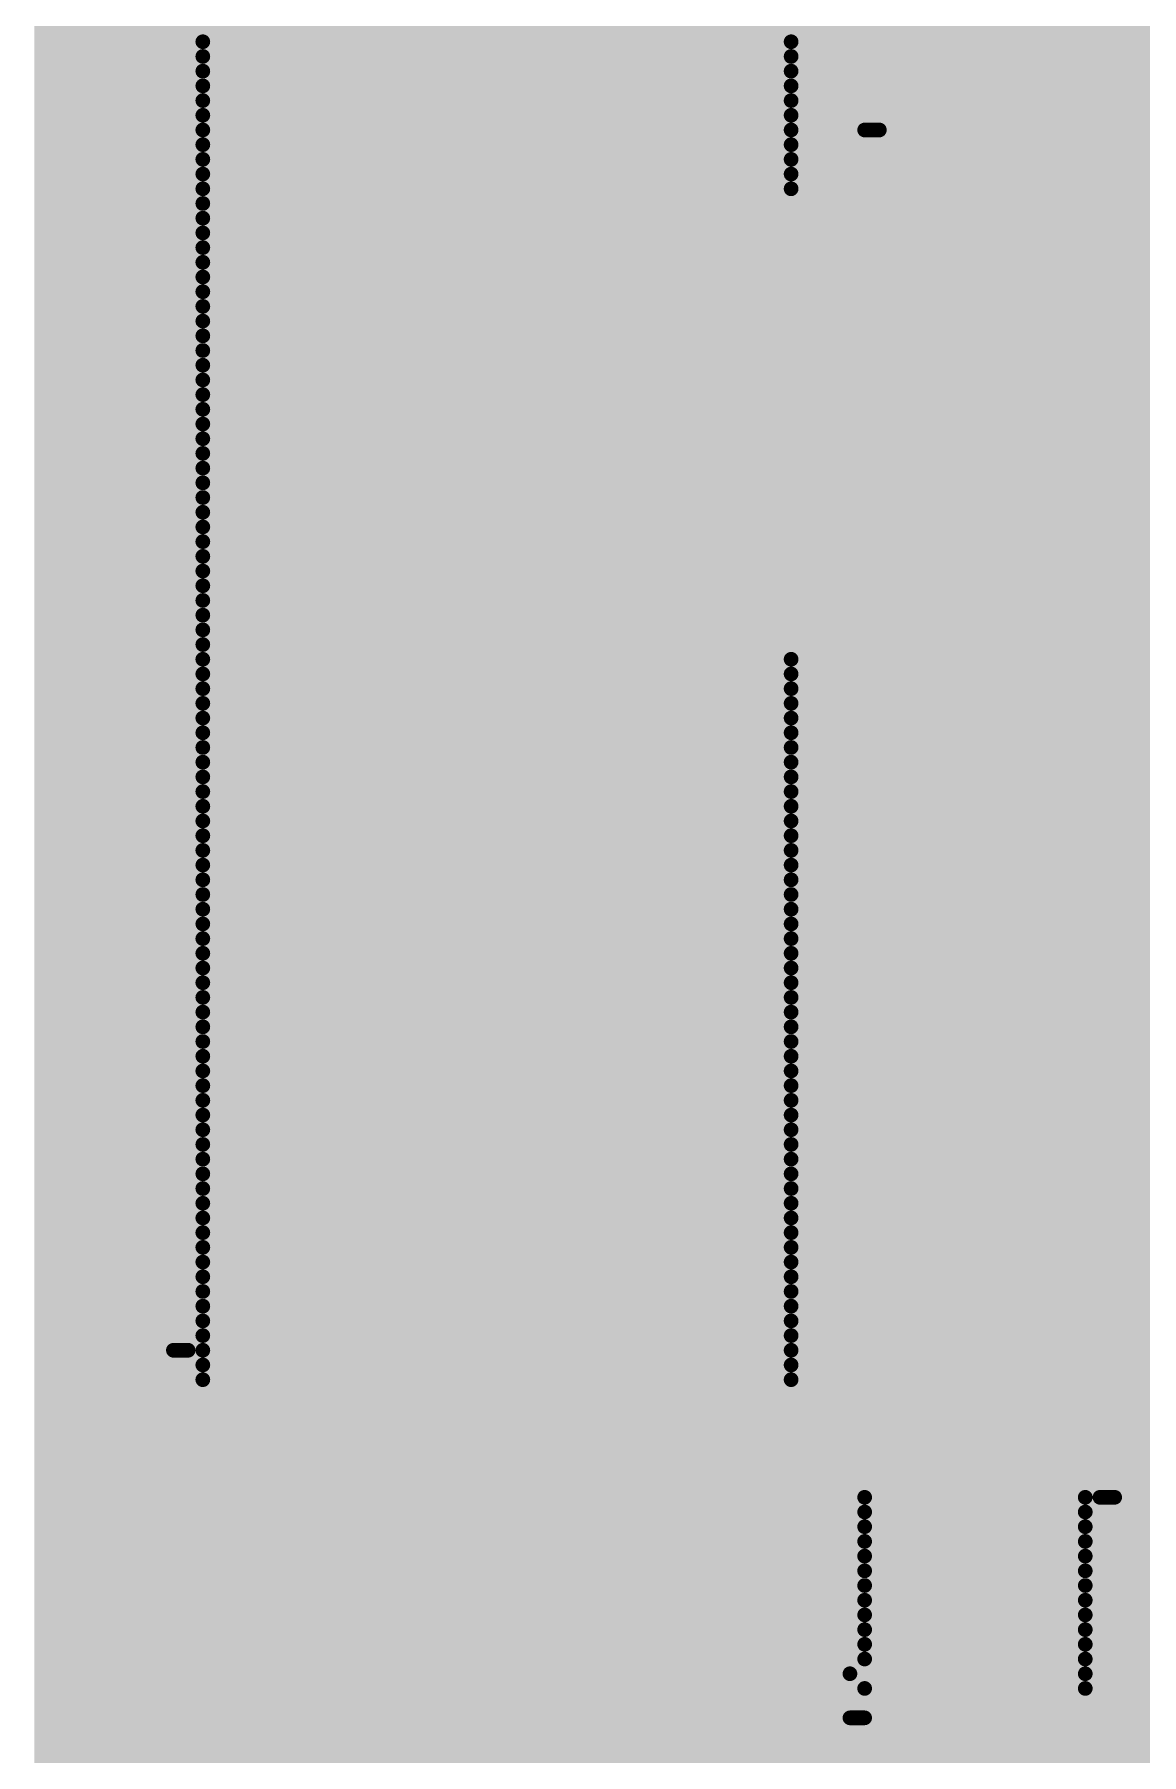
# Model space of a CAD drawing. Header units: inches. Extents: x -5 to 433, y -20 to 71.
# Drawn here: x 8.89 to 10.802, y 51.403 to 54.375 of the extents above; entities that cross this region are included whole.
import ezdxf

# ---------------------------------------------------------------- set-up
doc = ezdxf.new("R2010")
doc.units = ezdxf.units.IN
doc.layers.add('Bottom Overlay', color=54, linetype='Continuous')
doc.layers.add('Top Layer', color=1, linetype='Continuous')

msp = doc.modelspace()

# ---------------------------------------------------------------- hatches: boundary and pattern name
at = {"layer": 'Top Layer'}
msp.add_hatch(color=1, dxfattribs=at).paths.add_polyline_path([(8.89, -10.9982), (13.97, -10.9982), (13.97, 57.1754), (8.89, 57.1754)])

# ---------------------------------------------------------------- linework, layer by layer
at = {"layer": 'Bottom Overlay'}
for points in [[(9.1808, 54.3878, 0.0254, 0.0254, 0), (10.1968, 54.3878, 0.0254, 0.0254, 0)], [(9.1808, 54.3624, 0.0254, 0.0254, 0), (10.1968, 54.3624, 0.0254, 0.0254, 0)], [(9.1808, 54.337, 0.0254, 0.0254, 0), (10.1968, 54.337, 0.0254, 0.0254, 0)], [(9.1808, 54.3116, 0.0254, 0.0254, 0), (10.1968, 54.3116, 0.0254, 0.0254, 0)], [(9.1808, 54.2862, 0.0254, 0.0254, 0), (10.1968, 54.2862, 0.0254, 0.0254, 0)], [(9.1808, 54.2608, 0.0254, 0.0254, 0), (10.1968, 54.2608, 0.0254, 0.0254, 0)], [(9.1808, 54.2354, 0.0254, 0.0254, 0), (10.1968, 54.2354, 0.0254, 0.0254, 0)], [(9.1808, 54.21, 0.0254, 0.0254, 0), (10.1968, 54.21, 0.0254, 0.0254, 0)], [(10.3238, 54.21, 0.0254, 0.0254, 0), (10.3492, 54.21, 0.0254, 0.0254, 0)], [(9.1808, 54.1846, 0.0254, 0.0254, 0), (10.1968, 54.1846, 0.0254, 0.0254, 0)], [(9.1808, 54.1592, 0.0254, 0.0254, 0), (10.1968, 54.1592, 0.0254, 0.0254, 0)], [(9.1808, 54.1338, 0.0254, 0.0254, 0), (10.1968, 54.1338, 0.0254, 0.0254, 0)], [(9.1808, 54.1084, 0.0254, 0.0254, 0), (10.1968, 54.1084, 0.0254, 0.0254, 0)], [(9.1808, 54.083, 0.0254, 0.0254, 0), (12.2288, 54.083, 0.0254, 0.0254, 0)], [(9.1808, 54.0576, 0.0254, 0.0254, 0), (12.2288, 54.0576, 0.0254, 0.0254, 0)], [(9.1808, 54.0322, 0.0254, 0.0254, 0), (12.2288, 54.0322, 0.0254, 0.0254, 0)], [(9.1808, 54.0068, 0.0254, 0.0254, 0), (12.2288, 54.0068, 0.0254, 0.0254, 0)], [(9.1808, 53.9814, 0.0254, 0.0254, 0), (12.2288, 53.9814, 0.0254, 0.0254, 0)], [(9.1808, 53.956, 0.0254, 0.0254, 0), (12.2288, 53.956, 0.0254, 0.0254, 0)], [(9.1808, 53.9306, 0.0254, 0.0254, 0), (12.2288, 53.9306, 0.0254, 0.0254, 0)], [(9.1808, 53.9052, 0.0254, 0.0254, 0), (12.2288, 53.9052, 0.0254, 0.0254, 0)], [(9.1808, 53.8798, 0.0254, 0.0254, 0), (12.2288, 53.8798, 0.0254, 0.0254, 0)], [(9.1808, 53.8544, 0.0254, 0.0254, 0), (12.2288, 53.8544, 0.0254, 0.0254, 0)], [(9.1808, 53.829, 0.0254, 0.0254, 0), (12.2288, 53.829, 0.0254, 0.0254, 0)], [(9.1808, 53.8036, 0.0254, 0.0254, 0), (12.2288, 53.8036, 0.0254, 0.0254, 0)], [(9.1808, 53.7782, 0.0254, 0.0254, 0), (12.2288, 53.7782, 0.0254, 0.0254, 0)], [(9.1808, 53.7528, 0.0254, 0.0254, 0), (12.2288, 53.7528, 0.0254, 0.0254, 0)], [(9.1808, 53.7274, 0.0254, 0.0254, 0), (12.2288, 53.7274, 0.0254, 0.0254, 0)], [(9.1808, 53.702, 0.0254, 0.0254, 0), (12.2288, 53.702, 0.0254, 0.0254, 0)], [(9.1808, 53.6766, 0.0254, 0.0254, 0), (12.2288, 53.6766, 0.0254, 0.0254, 0)], [(9.1808, 53.6512, 0.0254, 0.0254, 0), (12.2288, 53.6512, 0.0254, 0.0254, 0)], [(9.1808, 53.6258, 0.0254, 0.0254, 0), (12.2288, 53.6258, 0.0254, 0.0254, 0)], [(9.1808, 53.6004, 0.0254, 0.0254, 0), (12.2288, 53.6004, 0.0254, 0.0254, 0)], [(9.1808, 53.575, 0.0254, 0.0254, 0), (12.2288, 53.575, 0.0254, 0.0254, 0)], [(9.1808, 53.5496, 0.0254, 0.0254, 0), (12.2288, 53.5496, 0.0254, 0.0254, 0)], [(9.1808, 53.5242, 0.0254, 0.0254, 0), (12.2288, 53.5242, 0.0254, 0.0254, 0)], [(9.1808, 53.4988, 0.0254, 0.0254, 0), (12.2288, 53.4988, 0.0254, 0.0254, 0)], [(9.1808, 53.4734, 0.0254, 0.0254, 0), (12.2288, 53.4734, 0.0254, 0.0254, 0)], [(9.1808, 53.448, 0.0254, 0.0254, 0), (12.2288, 53.448, 0.0254, 0.0254, 0)], [(9.1808, 53.4226, 0.0254, 0.0254, 0), (12.2288, 53.4226, 0.0254, 0.0254, 0)], [(9.1808, 53.3972, 0.0254, 0.0254, 0), (12.2288, 53.3972, 0.0254, 0.0254, 0)], [(9.1808, 53.3718, 0.0254, 0.0254, 0), (12.2288, 53.3718, 0.0254, 0.0254, 0)], [(9.1808, 53.3464, 0.0254, 0.0254, 0), (12.2288, 53.3464, 0.0254, 0.0254, 0)], [(9.1808, 53.321, 0.0254, 0.0254, 0), (12.2288, 53.321, 0.0254, 0.0254, 0)], [(9.1808, 53.2956, 0.0254, 0.0254, 0), (10.1968, 53.2956, 0.0254, 0.0254, 0)], [(9.1808, 53.2702, 0.0254, 0.0254, 0), (10.1968, 53.2702, 0.0254, 0.0254, 0)], [(9.1808, 53.2448, 0.0254, 0.0254, 0), (10.1968, 53.2448, 0.0254, 0.0254, 0)], [(9.1808, 53.2194, 0.0254, 0.0254, 0), (10.1968, 53.2194, 0.0254, 0.0254, 0)], [(9.1808, 53.194, 0.0254, 0.0254, 0), (10.1968, 53.194, 0.0254, 0.0254, 0)], [(9.1808, 53.1686, 0.0254, 0.0254, 0), (10.1968, 53.1686, 0.0254, 0.0254, 0)], [(9.1808, 53.1432, 0.0254, 0.0254, 0), (10.1968, 53.1432, 0.0254, 0.0254, 0)], [(9.1808, 53.1178, 0.0254, 0.0254, 0), (10.1968, 53.1178, 0.0254, 0.0254, 0)], [(9.1808, 53.0924, 0.0254, 0.0254, 0), (10.1968, 53.0924, 0.0254, 0.0254, 0)], [(9.1808, 53.067, 0.0254, 0.0254, 0), (10.1968, 53.067, 0.0254, 0.0254, 0)], [(9.1808, 53.0416, 0.0254, 0.0254, 0), (10.1968, 53.0416, 0.0254, 0.0254, 0)], [(9.1808, 53.0162, 0.0254, 0.0254, 0), (10.1968, 53.0162, 0.0254, 0.0254, 0)], [(9.1808, 52.9908, 0.0254, 0.0254, 0), (10.1968, 52.9908, 0.0254, 0.0254, 0)], [(9.1808, 52.9654, 0.0254, 0.0254, 0), (10.1968, 52.9654, 0.0254, 0.0254, 0)], [(9.1808, 52.94, 0.0254, 0.0254, 0), (10.1968, 52.94, 0.0254, 0.0254, 0)], [(9.1808, 52.9146, 0.0254, 0.0254, 0), (10.1968, 52.9146, 0.0254, 0.0254, 0)], [(9.1808, 52.8892, 0.0254, 0.0254, 0), (10.1968, 52.8892, 0.0254, 0.0254, 0)], [(9.1808, 52.8638, 0.0254, 0.0254, 0), (10.1968, 52.8638, 0.0254, 0.0254, 0)], [(9.1808, 52.8384, 0.0254, 0.0254, 0), (10.1968, 52.8384, 0.0254, 0.0254, 0)], [(9.1808, 52.813, 0.0254, 0.0254, 0), (10.1968, 52.813, 0.0254, 0.0254, 0)], [(9.1808, 52.7876, 0.0254, 0.0254, 0), (10.1968, 52.7876, 0.0254, 0.0254, 0)], [(9.1808, 52.7622, 0.0254, 0.0254, 0), (10.1968, 52.7622, 0.0254, 0.0254, 0)], [(9.1808, 52.7368, 0.0254, 0.0254, 0), (10.1968, 52.7368, 0.0254, 0.0254, 0)], [(9.1808, 52.7114, 0.0254, 0.0254, 0), (10.1968, 52.7114, 0.0254, 0.0254, 0)], [(9.1808, 52.686, 0.0254, 0.0254, 0), (10.1968, 52.686, 0.0254, 0.0254, 0)], [(9.1808, 52.6606, 0.0254, 0.0254, 0), (10.1968, 52.6606, 0.0254, 0.0254, 0)], [(9.1808, 52.6352, 0.0254, 0.0254, 0), (10.1968, 52.6352, 0.0254, 0.0254, 0)], [(9.1808, 52.6098, 0.0254, 0.0254, 0), (10.1968, 52.6098, 0.0254, 0.0254, 0)], [(9.1808, 52.5844, 0.0254, 0.0254, 0), (10.1968, 52.5844, 0.0254, 0.0254, 0)], [(9.1808, 52.559, 0.0254, 0.0254, 0), (10.1968, 52.559, 0.0254, 0.0254, 0)], [(9.1808, 52.5336, 0.0254, 0.0254, 0), (10.1968, 52.5336, 0.0254, 0.0254, 0)], [(9.1808, 52.5082, 0.0254, 0.0254, 0), (10.1968, 52.5082, 0.0254, 0.0254, 0)], [(9.1808, 52.4828, 0.0254, 0.0254, 0), (10.1968, 52.4828, 0.0254, 0.0254, 0)], [(9.1808, 52.4574, 0.0254, 0.0254, 0), (10.1968, 52.4574, 0.0254, 0.0254, 0)], [(9.1808, 52.432, 0.0254, 0.0254, 0), (10.1968, 52.432, 0.0254, 0.0254, 0)], [(9.1808, 52.4066, 0.0254, 0.0254, 0), (10.1968, 52.4066, 0.0254, 0.0254, 0)], [(9.1808, 52.3812, 0.0254, 0.0254, 0), (10.1968, 52.3812, 0.0254, 0.0254, 0)], [(9.1808, 52.3558, 0.0254, 0.0254, 0), (10.1968, 52.3558, 0.0254, 0.0254, 0)], [(9.1808, 52.3304, 0.0254, 0.0254, 0), (10.1968, 52.3304, 0.0254, 0.0254, 0)], [(9.1808, 52.305, 0.0254, 0.0254, 0), (10.1968, 52.305, 0.0254, 0.0254, 0)], [(9.1808, 52.2796, 0.0254, 0.0254, 0), (10.1968, 52.2796, 0.0254, 0.0254, 0)], [(9.1808, 52.2542, 0.0254, 0.0254, 0), (10.1968, 52.2542, 0.0254, 0.0254, 0)], [(9.1808, 52.2288, 0.0254, 0.0254, 0), (10.1968, 52.2288, 0.0254, 0.0254, 0)], [(9.1808, 52.2034, 0.0254, 0.0254, 0), (10.1968, 52.2034, 0.0254, 0.0254, 0)], [(9.1808, 52.178, 0.0254, 0.0254, 0), (10.1968, 52.178, 0.0254, 0.0254, 0)], [(9.1808, 52.1526, 0.0254, 0.0254, 0), (10.1968, 52.1526, 0.0254, 0.0254, 0)], [(9.1808, 52.1272, 0.0254, 0.0254, 0), (10.1968, 52.1272, 0.0254, 0.0254, 0)], [(9.13, 52.1018, 0.0254, 0.0254, 0), (9.1554, 52.1018, 0.0254, 0.0254, 0)], [(9.1808, 52.1018, 0.0254, 0.0254, 0), (10.1968, 52.1018, 0.0254, 0.0254, 0)], [(9.1808, 52.0764, 0.0254, 0.0254, 0), (10.1968, 52.0764, 0.0254, 0.0254, 0)], [(9.1808, 52.051, 0.0254, 0.0254, 0), (10.1968, 52.051, 0.0254, 0.0254, 0)], [(10.3238, 51.8478, 0.0254, 0.0254, 0), (10.7048, 51.8478, 0.0254, 0.0254, 0)], [(10.7302, 51.8478, 0.0254, 0.0254, 0), (10.7556, 51.8478, 0.0254, 0.0254, 0)], [(10.3238, 51.8224, 0.0254, 0.0254, 0), (10.7048, 51.8224, 0.0254, 0.0254, 0)], [(10.3238, 51.797, 0.0254, 0.0254, 0), (10.7048, 51.797, 0.0254, 0.0254, 0)], [(10.3238, 51.7716, 0.0254, 0.0254, 0), (10.7048, 51.7716, 0.0254, 0.0254, 0)], [(10.3238, 51.7462, 0.0254, 0.0254, 0), (10.7048, 51.7462, 0.0254, 0.0254, 0)], [(10.3238, 51.7208, 0.0254, 0.0254, 0), (10.7048, 51.7208, 0.0254, 0.0254, 0)], [(10.3238, 51.6954, 0.0254, 0.0254, 0), (10.7048, 51.6954, 0.0254, 0.0254, 0)], [(10.3238, 51.67, 0.0254, 0.0254, 0), (10.7048, 51.67, 0.0254, 0.0254, 0)], [(10.3238, 51.6446, 0.0254, 0.0254, 0), (10.7048, 51.6446, 0.0254, 0.0254, 0)], [(10.3238, 51.6192, 0.0254, 0.0254, 0), (10.7048, 51.6192, 0.0254, 0.0254, 0)], [(10.3238, 51.5938, 0.0254, 0.0254, 0), (10.7048, 51.5938, 0.0254, 0.0254, 0)], [(10.3238, 51.5684, 0.0254, 0.0254, 0), (10.7048, 51.5684, 0.0254, 0.0254, 0)], [(10.2984, 51.543, 0.0254, 0.0254, 0), (10.7048, 51.543, 0.0254, 0.0254, 0)], [(10.3238, 51.5176, 0.0254, 0.0254, 0), (10.7048, 51.5176, 0.0254, 0.0254, 0)], [(10.2984, 51.4668, 0.0254, 0.0254, 0), (10.3238, 51.4668, 0.0254, 0.0254, 0)]]:
    msp.add_lwpolyline(points, format="xyseb", dxfattribs=at)
for points in [[(9.1745, 54.3624, 0.0127, 0.0127, 1), (9.1872, 54.3624, 0.0127, 0.0127, 1)], [(10.1905, 54.3624, 0.0127, 0.0127, 1), (10.2032, 54.3624, 0.0127, 0.0127, 1)], [(9.1745, 54.337, 0.0127, 0.0127, 1), (9.1872, 54.337, 0.0127, 0.0127, 1)], [(10.1905, 54.337, 0.0127, 0.0127, 1), (10.2032, 54.337, 0.0127, 0.0127, 1)], [(9.1745, 54.3116, 0.0127, 0.0127, 1), (9.1872, 54.3116, 0.0127, 0.0127, 1)], [(9.1745, 54.2862, 0.0127, 0.0127, 1), (9.1872, 54.2862, 0.0127, 0.0127, 1)], [(10.1905, 54.3116, 0.0127, 0.0127, 1), (10.2032, 54.3116, 0.0127, 0.0127, 1)], [(10.1905, 54.2862, 0.0127, 0.0127, 1), (10.2032, 54.2862, 0.0127, 0.0127, 1)], [(9.1745, 54.2608, 0.0127, 0.0127, 1), (9.1872, 54.2608, 0.0127, 0.0127, 1)], [(10.1905, 54.2608, 0.0127, 0.0127, 1), (10.2032, 54.2608, 0.0127, 0.0127, 1)], [(9.1745, 54.2354, 0.0127, 0.0127, 1), (9.1872, 54.2354, 0.0127, 0.0127, 1)], [(10.1905, 54.2354, 0.0127, 0.0127, 1), (10.2032, 54.2354, 0.0127, 0.0127, 1)], [(9.1745, 54.21, 0.0127, 0.0127, 1), (9.1872, 54.21, 0.0127, 0.0127, 1)], [(10.1905, 54.21, 0.0127, 0.0127, 1), (10.2032, 54.21, 0.0127, 0.0127, 1)], [(10.3175, 54.21, 0.0127, 0.0127, 1), (10.3302, 54.21, 0.0127, 0.0127, 1)], [(10.3429, 54.21, 0.0127, 0.0127, 1), (10.3556, 54.21, 0.0127, 0.0127, 1)], [(9.1745, 54.1846, 0.0127, 0.0127, 1), (9.1872, 54.1846, 0.0127, 0.0127, 1)], [(10.1905, 54.1846, 0.0127, 0.0127, 1), (10.2032, 54.1846, 0.0127, 0.0127, 1)], [(9.1745, 54.1592, 0.0127, 0.0127, 1), (9.1872, 54.1592, 0.0127, 0.0127, 1)], [(9.1745, 54.1338, 0.0127, 0.0127, 1), (9.1872, 54.1338, 0.0127, 0.0127, 1)], [(10.1905, 54.1592, 0.0127, 0.0127, 1), (10.2032, 54.1592, 0.0127, 0.0127, 1)], [(10.1905, 54.1338, 0.0127, 0.0127, 1), (10.2032, 54.1338, 0.0127, 0.0127, 1)], [(9.1745, 54.1084, 0.0127, 0.0127, 1), (9.1872, 54.1084, 0.0127, 0.0127, 1)], [(10.1905, 54.1084, 0.0127, 0.0127, 1), (10.2032, 54.1084, 0.0127, 0.0127, 1)], [(9.1745, 54.083, 0.0127, 0.0127, 1), (9.1872, 54.083, 0.0127, 0.0127, 1)], [(9.1745, 54.0576, 0.0127, 0.0127, 1), (9.1872, 54.0576, 0.0127, 0.0127, 1)], [(9.1745, 54.0322, 0.0127, 0.0127, 1), (9.1872, 54.0322, 0.0127, 0.0127, 1)], [(9.1745, 54.0068, 0.0127, 0.0127, 1), (9.1872, 54.0068, 0.0127, 0.0127, 1)], [(9.1745, 53.9814, 0.0127, 0.0127, 1), (9.1872, 53.9814, 0.0127, 0.0127, 1)], [(9.1745, 53.956, 0.0127, 0.0127, 1), (9.1872, 53.956, 0.0127, 0.0127, 1)], [(9.1745, 53.9306, 0.0127, 0.0127, 1), (9.1872, 53.9306, 0.0127, 0.0127, 1)], [(9.1745, 53.9052, 0.0127, 0.0127, 1), (9.1872, 53.9052, 0.0127, 0.0127, 1)], [(9.1745, 53.8798, 0.0127, 0.0127, 1), (9.1872, 53.8798, 0.0127, 0.0127, 1)], [(9.1745, 53.8544, 0.0127, 0.0127, 1), (9.1872, 53.8544, 0.0127, 0.0127, 1)], [(9.1745, 53.829, 0.0127, 0.0127, 1), (9.1872, 53.829, 0.0127, 0.0127, 1)], [(9.1745, 53.8036, 0.0127, 0.0127, 1), (9.1872, 53.8036, 0.0127, 0.0127, 1)], [(9.1745, 53.7782, 0.0127, 0.0127, 1), (9.1872, 53.7782, 0.0127, 0.0127, 1)], [(9.1745, 53.7528, 0.0127, 0.0127, 1), (9.1872, 53.7528, 0.0127, 0.0127, 1)], [(9.1745, 53.7274, 0.0127, 0.0127, 1), (9.1872, 53.7274, 0.0127, 0.0127, 1)], [(9.1745, 53.702, 0.0127, 0.0127, 1), (9.1872, 53.702, 0.0127, 0.0127, 1)], [(9.1745, 53.6766, 0.0127, 0.0127, 1), (9.1872, 53.6766, 0.0127, 0.0127, 1)], [(9.1745, 53.6512, 0.0127, 0.0127, 1), (9.1872, 53.6512, 0.0127, 0.0127, 1)], [(9.1745, 53.6258, 0.0127, 0.0127, 1), (9.1872, 53.6258, 0.0127, 0.0127, 1)], [(9.1745, 53.6004, 0.0127, 0.0127, 1), (9.1872, 53.6004, 0.0127, 0.0127, 1)], [(9.1745, 53.575, 0.0127, 0.0127, 1), (9.1872, 53.575, 0.0127, 0.0127, 1)], [(9.1745, 53.5496, 0.0127, 0.0127, 1), (9.1872, 53.5496, 0.0127, 0.0127, 1)], [(9.1745, 53.5242, 0.0127, 0.0127, 1), (9.1872, 53.5242, 0.0127, 0.0127, 1)], [(9.1745, 53.4988, 0.0127, 0.0127, 1), (9.1872, 53.4988, 0.0127, 0.0127, 1)], [(9.1745, 53.4734, 0.0127, 0.0127, 1), (9.1872, 53.4734, 0.0127, 0.0127, 1)], [(9.1745, 53.448, 0.0127, 0.0127, 1), (9.1872, 53.448, 0.0127, 0.0127, 1)], [(9.1745, 53.4226, 0.0127, 0.0127, 1), (9.1872, 53.4226, 0.0127, 0.0127, 1)], [(9.1745, 53.3972, 0.0127, 0.0127, 1), (9.1872, 53.3972, 0.0127, 0.0127, 1)], [(9.1745, 53.3718, 0.0127, 0.0127, 1), (9.1872, 53.3718, 0.0127, 0.0127, 1)], [(9.1745, 53.3464, 0.0127, 0.0127, 1), (9.1872, 53.3464, 0.0127, 0.0127, 1)], [(9.1745, 53.321, 0.0127, 0.0127, 1), (9.1872, 53.321, 0.0127, 0.0127, 1)], [(9.1745, 53.2956, 0.0127, 0.0127, 1), (9.1872, 53.2956, 0.0127, 0.0127, 1)], [(10.1905, 53.2956, 0.0127, 0.0127, 1), (10.2032, 53.2956, 0.0127, 0.0127, 1)], [(9.1745, 53.2702, 0.0127, 0.0127, 1), (9.1872, 53.2702, 0.0127, 0.0127, 1)], [(9.1745, 53.2448, 0.0127, 0.0127, 1), (9.1872, 53.2448, 0.0127, 0.0127, 1)], [(10.1905, 53.2702, 0.0127, 0.0127, 1), (10.2032, 53.2702, 0.0127, 0.0127, 1)], [(10.1905, 53.2448, 0.0127, 0.0127, 1), (10.2032, 53.2448, 0.0127, 0.0127, 1)], [(9.1745, 53.2194, 0.0127, 0.0127, 1), (9.1872, 53.2194, 0.0127, 0.0127, 1)], [(10.1905, 53.2194, 0.0127, 0.0127, 1), (10.2032, 53.2194, 0.0127, 0.0127, 1)], [(9.1745, 53.194, 0.0127, 0.0127, 1), (9.1872, 53.194, 0.0127, 0.0127, 1)], [(10.1905, 53.194, 0.0127, 0.0127, 1), (10.2032, 53.194, 0.0127, 0.0127, 1)], [(9.1745, 53.1686, 0.0127, 0.0127, 1), (9.1872, 53.1686, 0.0127, 0.0127, 1)], [(10.1905, 53.1686, 0.0127, 0.0127, 1), (10.2032, 53.1686, 0.0127, 0.0127, 1)], [(9.1745, 53.1432, 0.0127, 0.0127, 1), (9.1872, 53.1432, 0.0127, 0.0127, 1)], [(10.1905, 53.1432, 0.0127, 0.0127, 1), (10.2032, 53.1432, 0.0127, 0.0127, 1)], [(9.1745, 53.1178, 0.0127, 0.0127, 1), (9.1872, 53.1178, 0.0127, 0.0127, 1)], [(10.1905, 53.1178, 0.0127, 0.0127, 1), (10.2032, 53.1178, 0.0127, 0.0127, 1)], [(9.1745, 53.0924, 0.0127, 0.0127, 1), (9.1872, 53.0924, 0.0127, 0.0127, 1)], [(9.1745, 53.067, 0.0127, 0.0127, 1), (9.1872, 53.067, 0.0127, 0.0127, 1)], [(10.1905, 53.0924, 0.0127, 0.0127, 1), (10.2032, 53.0924, 0.0127, 0.0127, 1)], [(10.1905, 53.067, 0.0127, 0.0127, 1), (10.2032, 53.067, 0.0127, 0.0127, 1)], [(9.1745, 53.0416, 0.0127, 0.0127, 1), (9.1872, 53.0416, 0.0127, 0.0127, 1)], [(10.1905, 53.0416, 0.0127, 0.0127, 1), (10.2032, 53.0416, 0.0127, 0.0127, 1)], [(9.1745, 53.0162, 0.0127, 0.0127, 1), (9.1872, 53.0162, 0.0127, 0.0127, 1)], [(10.1905, 53.0162, 0.0127, 0.0127, 1), (10.2032, 53.0162, 0.0127, 0.0127, 1)], [(9.1745, 52.9908, 0.0127, 0.0127, 1), (9.1872, 52.9908, 0.0127, 0.0127, 1)], [(10.1905, 52.9908, 0.0127, 0.0127, 1), (10.2032, 52.9908, 0.0127, 0.0127, 1)], [(9.1745, 52.9654, 0.0127, 0.0127, 1), (9.1872, 52.9654, 0.0127, 0.0127, 1)], [(10.1905, 52.9654, 0.0127, 0.0127, 1), (10.2032, 52.9654, 0.0127, 0.0127, 1)], [(9.1745, 52.94, 0.0127, 0.0127, 1), (9.1872, 52.94, 0.0127, 0.0127, 1)], [(10.1905, 52.94, 0.0127, 0.0127, 1), (10.2032, 52.94, 0.0127, 0.0127, 1)], [(9.1745, 52.9146, 0.0127, 0.0127, 1), (9.1872, 52.9146, 0.0127, 0.0127, 1)], [(9.1745, 52.8892, 0.0127, 0.0127, 1), (9.1872, 52.8892, 0.0127, 0.0127, 1)], [(10.1905, 52.9146, 0.0127, 0.0127, 1), (10.2032, 52.9146, 0.0127, 0.0127, 1)], [(10.1905, 52.8892, 0.0127, 0.0127, 1), (10.2032, 52.8892, 0.0127, 0.0127, 1)], [(9.1745, 52.8638, 0.0127, 0.0127, 1), (9.1872, 52.8638, 0.0127, 0.0127, 1)], [(10.1905, 52.8638, 0.0127, 0.0127, 1), (10.2032, 52.8638, 0.0127, 0.0127, 1)], [(9.1745, 52.8384, 0.0127, 0.0127, 1), (9.1872, 52.8384, 0.0127, 0.0127, 1)], [(10.1905, 52.8384, 0.0127, 0.0127, 1), (10.2032, 52.8384, 0.0127, 0.0127, 1)], [(9.1745, 52.813, 0.0127, 0.0127, 1), (9.1872, 52.813, 0.0127, 0.0127, 1)], [(10.1905, 52.813, 0.0127, 0.0127, 1), (10.2032, 52.813, 0.0127, 0.0127, 1)], [(9.1745, 52.7876, 0.0127, 0.0127, 1), (9.1872, 52.7876, 0.0127, 0.0127, 1)], [(10.1905, 52.7876, 0.0127, 0.0127, 1), (10.2032, 52.7876, 0.0127, 0.0127, 1)], [(9.1745, 52.7622, 0.0127, 0.0127, 1), (9.1872, 52.7622, 0.0127, 0.0127, 1)], [(9.1745, 52.7368, 0.0127, 0.0127, 1), (9.1872, 52.7368, 0.0127, 0.0127, 1)], [(10.1905, 52.7622, 0.0127, 0.0127, 1), (10.2032, 52.7622, 0.0127, 0.0127, 1)], [(10.1905, 52.7368, 0.0127, 0.0127, 1), (10.2032, 52.7368, 0.0127, 0.0127, 1)], [(9.1745, 52.7114, 0.0127, 0.0127, 1), (9.1872, 52.7114, 0.0127, 0.0127, 1)], [(10.1905, 52.7114, 0.0127, 0.0127, 1), (10.2032, 52.7114, 0.0127, 0.0127, 1)], [(9.1745, 52.686, 0.0127, 0.0127, 1), (9.1872, 52.686, 0.0127, 0.0127, 1)], [(10.1905, 52.686, 0.0127, 0.0127, 1), (10.2032, 52.686, 0.0127, 0.0127, 1)], [(9.1745, 52.6606, 0.0127, 0.0127, 1), (9.1872, 52.6606, 0.0127, 0.0127, 1)], [(10.1905, 52.6606, 0.0127, 0.0127, 1), (10.2032, 52.6606, 0.0127, 0.0127, 1)], [(9.1745, 52.6352, 0.0127, 0.0127, 1), (9.1872, 52.6352, 0.0127, 0.0127, 1)], [(10.1905, 52.6352, 0.0127, 0.0127, 1), (10.2032, 52.6352, 0.0127, 0.0127, 1)], [(9.1745, 52.6098, 0.0127, 0.0127, 1), (9.1872, 52.6098, 0.0127, 0.0127, 1)], [(10.1905, 52.6098, 0.0127, 0.0127, 1), (10.2032, 52.6098, 0.0127, 0.0127, 1)], [(9.1745, 52.5844, 0.0127, 0.0127, 1), (9.1872, 52.5844, 0.0127, 0.0127, 1)], [(9.1745, 52.559, 0.0127, 0.0127, 1), (9.1872, 52.559, 0.0127, 0.0127, 1)], [(10.1905, 52.5844, 0.0127, 0.0127, 1), (10.2032, 52.5844, 0.0127, 0.0127, 1)], [(10.1905, 52.559, 0.0127, 0.0127, 1), (10.2032, 52.559, 0.0127, 0.0127, 1)], [(9.1745, 52.5336, 0.0127, 0.0127, 1), (9.1872, 52.5336, 0.0127, 0.0127, 1)], [(10.1905, 52.5336, 0.0127, 0.0127, 1), (10.2032, 52.5336, 0.0127, 0.0127, 1)], [(9.1745, 52.5082, 0.0127, 0.0127, 1), (9.1872, 52.5082, 0.0127, 0.0127, 1)], [(10.1905, 52.5082, 0.0127, 0.0127, 1), (10.2032, 52.5082, 0.0127, 0.0127, 1)], [(9.1745, 52.4828, 0.0127, 0.0127, 1), (9.1872, 52.4828, 0.0127, 0.0127, 1)], [(10.1905, 52.4828, 0.0127, 0.0127, 1), (10.2032, 52.4828, 0.0127, 0.0127, 1)], [(9.1745, 52.4574, 0.0127, 0.0127, 1), (9.1872, 52.4574, 0.0127, 0.0127, 1)], [(10.1905, 52.4574, 0.0127, 0.0127, 1), (10.2032, 52.4574, 0.0127, 0.0127, 1)], [(9.1745, 52.432, 0.0127, 0.0127, 1), (9.1872, 52.432, 0.0127, 0.0127, 1)], [(10.1905, 52.432, 0.0127, 0.0127, 1), (10.2032, 52.432, 0.0127, 0.0127, 1)], [(9.1745, 52.4066, 0.0127, 0.0127, 1), (9.1872, 52.4066, 0.0127, 0.0127, 1)], [(9.1745, 52.3812, 0.0127, 0.0127, 1), (9.1872, 52.3812, 0.0127, 0.0127, 1)], [(10.1905, 52.4066, 0.0127, 0.0127, 1), (10.2032, 52.4066, 0.0127, 0.0127, 1)], [(10.1905, 52.3812, 0.0127, 0.0127, 1), (10.2032, 52.3812, 0.0127, 0.0127, 1)], [(9.1745, 52.3558, 0.0127, 0.0127, 1), (9.1872, 52.3558, 0.0127, 0.0127, 1)], [(10.1905, 52.3558, 0.0127, 0.0127, 1), (10.2032, 52.3558, 0.0127, 0.0127, 1)], [(9.1745, 52.3304, 0.0127, 0.0127, 1), (9.1872, 52.3304, 0.0127, 0.0127, 1)], [(10.1905, 52.3304, 0.0127, 0.0127, 1), (10.2032, 52.3304, 0.0127, 0.0127, 1)], [(9.1745, 52.305, 0.0127, 0.0127, 1), (9.1872, 52.305, 0.0127, 0.0127, 1)], [(10.1905, 52.305, 0.0127, 0.0127, 1), (10.2032, 52.305, 0.0127, 0.0127, 1)], [(9.1745, 52.2796, 0.0127, 0.0127, 1), (9.1872, 52.2796, 0.0127, 0.0127, 1)], [(10.1905, 52.2796, 0.0127, 0.0127, 1), (10.2032, 52.2796, 0.0127, 0.0127, 1)], [(9.1745, 52.2542, 0.0127, 0.0127, 1), (9.1872, 52.2542, 0.0127, 0.0127, 1)], [(10.1905, 52.2542, 0.0127, 0.0127, 1), (10.2032, 52.2542, 0.0127, 0.0127, 1)], [(9.1745, 52.2288, 0.0127, 0.0127, 1), (9.1872, 52.2288, 0.0127, 0.0127, 1)], [(9.1745, 52.2034, 0.0127, 0.0127, 1), (9.1872, 52.2034, 0.0127, 0.0127, 1)], [(10.1905, 52.2288, 0.0127, 0.0127, 1), (10.2032, 52.2288, 0.0127, 0.0127, 1)], [(10.1905, 52.2034, 0.0127, 0.0127, 1), (10.2032, 52.2034, 0.0127, 0.0127, 1)], [(9.1745, 52.178, 0.0127, 0.0127, 1), (9.1872, 52.178, 0.0127, 0.0127, 1)], [(10.1905, 52.178, 0.0127, 0.0127, 1), (10.2032, 52.178, 0.0127, 0.0127, 1)], [(9.1745, 52.1526, 0.0127, 0.0127, 1), (9.1872, 52.1526, 0.0127, 0.0127, 1)], [(10.1905, 52.1526, 0.0127, 0.0127, 1), (10.2032, 52.1526, 0.0127, 0.0127, 1)], [(9.1745, 52.1272, 0.0127, 0.0127, 1), (9.1872, 52.1272, 0.0127, 0.0127, 1)], [(10.1905, 52.1272, 0.0127, 0.0127, 1), (10.2032, 52.1272, 0.0127, 0.0127, 1)], [(9.1237, 52.1018, 0.0127, 0.0127, 1), (9.1364, 52.1018, 0.0127, 0.0127, 1)], [(9.1491, 52.1018, 0.0127, 0.0127, 1), (9.1618, 52.1018, 0.0127, 0.0127, 1)], [(9.1745, 52.1018, 0.0127, 0.0127, 1), (9.1872, 52.1018, 0.0127, 0.0127, 1)], [(10.1905, 52.1018, 0.0127, 0.0127, 1), (10.2032, 52.1018, 0.0127, 0.0127, 1)], [(9.1745, 52.0764, 0.0127, 0.0127, 1), (9.1872, 52.0764, 0.0127, 0.0127, 1)], [(10.1905, 52.0764, 0.0127, 0.0127, 1), (10.2032, 52.0764, 0.0127, 0.0127, 1)], [(9.1745, 52.051, 0.0127, 0.0127, 1), (9.1872, 52.051, 0.0127, 0.0127, 1)], [(10.1905, 52.051, 0.0127, 0.0127, 1), (10.2032, 52.051, 0.0127, 0.0127, 1)], [(10.3175, 51.8478, 0.0127, 0.0127, 1), (10.3302, 51.8478, 0.0127, 0.0127, 1)], [(10.6985, 51.8478, 0.0127, 0.0127, 1), (10.7112, 51.8478, 0.0127, 0.0127, 1)], [(10.7239, 51.8478, 0.0127, 0.0127, 1), (10.7366, 51.8478, 0.0127, 0.0127, 1)], [(10.7493, 51.8478, 0.0127, 0.0127, 1), (10.762, 51.8478, 0.0127, 0.0127, 1)], [(10.3175, 51.8224, 0.0127, 0.0127, 1), (10.3302, 51.8224, 0.0127, 0.0127, 1)], [(10.6985, 51.8224, 0.0127, 0.0127, 1), (10.7112, 51.8224, 0.0127, 0.0127, 1)], [(10.3175, 51.797, 0.0127, 0.0127, 1), (10.3302, 51.797, 0.0127, 0.0127, 1)], [(10.6985, 51.797, 0.0127, 0.0127, 1), (10.7112, 51.797, 0.0127, 0.0127, 1)], [(10.3175, 51.7716, 0.0127, 0.0127, 1), (10.3302, 51.7716, 0.0127, 0.0127, 1)], [(10.6985, 51.7716, 0.0127, 0.0127, 1), (10.7112, 51.7716, 0.0127, 0.0127, 1)], [(10.3175, 51.7462, 0.0127, 0.0127, 1), (10.3302, 51.7462, 0.0127, 0.0127, 1)], [(10.6985, 51.7462, 0.0127, 0.0127, 1), (10.7112, 51.7462, 0.0127, 0.0127, 1)], [(10.3175, 51.7208, 0.0127, 0.0127, 1), (10.3302, 51.7208, 0.0127, 0.0127, 1)], [(10.6985, 51.7208, 0.0127, 0.0127, 1), (10.7112, 51.7208, 0.0127, 0.0127, 1)], [(10.3175, 51.6954, 0.0127, 0.0127, 1), (10.3302, 51.6954, 0.0127, 0.0127, 1)], [(10.3175, 51.67, 0.0127, 0.0127, 1), (10.3302, 51.67, 0.0127, 0.0127, 1)], [(10.6985, 51.6954, 0.0127, 0.0127, 1), (10.7112, 51.6954, 0.0127, 0.0127, 1)], [(10.6985, 51.67, 0.0127, 0.0127, 1), (10.7112, 51.67, 0.0127, 0.0127, 1)], [(10.3175, 51.6446, 0.0127, 0.0127, 1), (10.3302, 51.6446, 0.0127, 0.0127, 1)], [(10.6985, 51.6446, 0.0127, 0.0127, 1), (10.7112, 51.6446, 0.0127, 0.0127, 1)], [(10.3175, 51.6192, 0.0127, 0.0127, 1), (10.3302, 51.6192, 0.0127, 0.0127, 1)], [(10.6985, 51.6192, 0.0127, 0.0127, 1), (10.7112, 51.6192, 0.0127, 0.0127, 1)], [(10.3175, 51.5938, 0.0127, 0.0127, 1), (10.3302, 51.5938, 0.0127, 0.0127, 1)], [(10.6985, 51.5938, 0.0127, 0.0127, 1), (10.7112, 51.5938, 0.0127, 0.0127, 1)], [(10.3175, 51.5684, 0.0127, 0.0127, 1), (10.3302, 51.5684, 0.0127, 0.0127, 1)], [(10.6985, 51.5684, 0.0127, 0.0127, 1), (10.7112, 51.5684, 0.0127, 0.0127, 1)], [(10.2921, 51.543, 0.0127, 0.0127, 1), (10.3048, 51.543, 0.0127, 0.0127, 1)], [(10.6985, 51.543, 0.0127, 0.0127, 1), (10.7112, 51.543, 0.0127, 0.0127, 1)], [(10.3175, 51.5176, 0.0127, 0.0127, 1), (10.3302, 51.5176, 0.0127, 0.0127, 1)], [(10.6985, 51.5176, 0.0127, 0.0127, 1), (10.7112, 51.5176, 0.0127, 0.0127, 1)], [(10.2921, 51.4668, 0.0127, 0.0127, 1), (10.3048, 51.4668, 0.0127, 0.0127, 1)], [(10.3175, 51.4668, 0.0127, 0.0127, 1), (10.3302, 51.4668, 0.0127, 0.0127, 1)]]:
    msp.add_lwpolyline(points, format="xyseb", close=True, dxfattribs=at)

doc.saveas('drawing.dxf')
